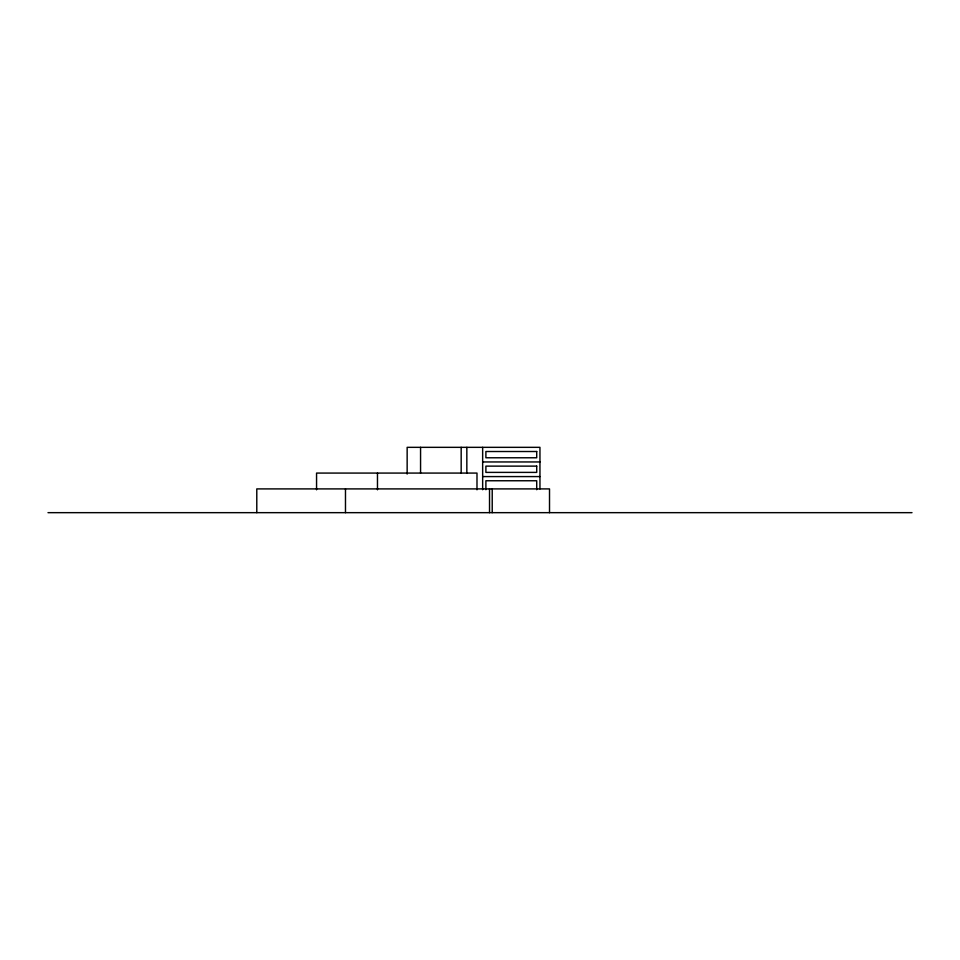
<?xml version="1.0" encoding="UTF-8"?>
<svg xmlns="http://www.w3.org/2000/svg" width="960" height="960" viewBox="0 0 960 960"><rect width="100%" height="100%" fill="white"/><g stroke="black" fill="none" stroke-linecap="round" stroke-linejoin="round"><path stroke-width="1.44" d="M482.652 461.952L539.952 461.952M482.652 476.58L539.952 476.58M48 512.664L912 512.664M549.516 512.664L549.516 488.904L256.788 488.904L256.788 512.664M539.952 488.904L539.952 447.336L407.148 447.336L407.148 474.06M536.712 489.708L536.712 480.756L485.892 480.756L485.892 489.708M492.216 488.904L492.216 512.664M489.528 488.904L489.528 512.664M482.652 447.336L482.652 489.732M476.988 489.804L476.988 473.076L316.56 473.076L316.56 489.804M466.836 447.336L466.836 473.076M461.172 447.336L461.172 473.076M420.564 447.336L420.564 473.076M377.472 473.076L377.472 489.804M345.48 488.904L345.48 512.664M536.712 451.512L485.892 451.512L485.892 457.776L536.712 457.776L536.712 451.512M536.712 466.128L485.892 466.128L485.892 472.392L536.712 472.392L536.712 466.128"/></g></svg>
